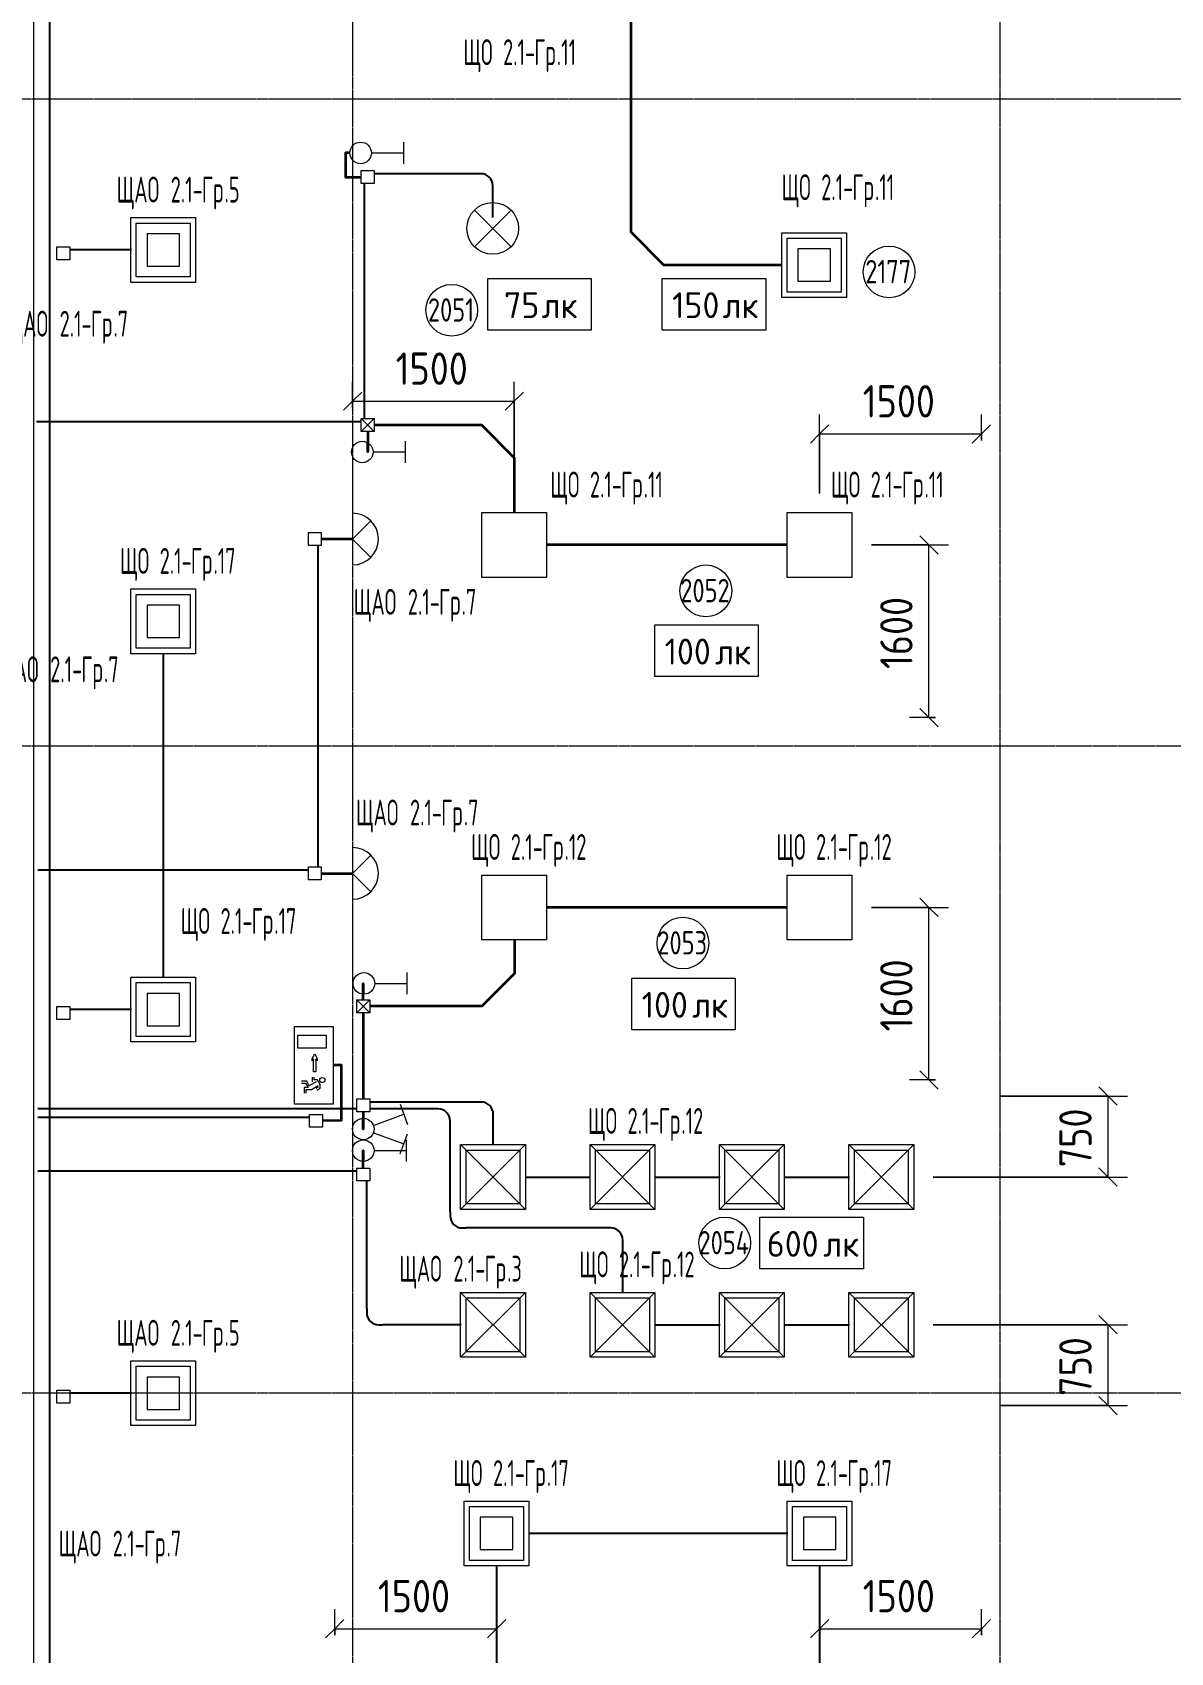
# Model space of a CAD drawing. Header units: millimetres. Extents: x -4730 to 98194, y -4296 to 93388.
# Drawn here: x 6533 to 17084, y 64096 to 79117 of the extents above; entities that cross this region are included whole.
import ezdxf

# ---------------------------------------------------------------- set-up
doc = ezdxf.new("R2010")
doc.units = ezdxf.units.MM
doc.linetypes.add('Линия сетки', pattern=[22.225, 12.7, -3.175, 3.175, -3.175])
for name, color, linetype, lineweight, true_color in [('Кабельные лотки', 5, 'Continuous', 25, 0x0000ff), ('Короба', 7, 'Continuous', 25, 0x008000), ('Соединительные детали коробов', 7, 'Continuous', 25, 0x008000), ('Типовые аннотации', 5, 'Continuous', 18, 0x0000ff)]:
    doc.layers.add(name, color=color, linetype=linetype, lineweight=lineweight, true_color=true_color)
for name, color, linetype, lineweight in [('Марки помещений', 7, 'Continuous', 9), ('Марки силовых электроприборов', 7, 'Continuous', 9), ('Осевая линия', 7, 'Continuous', 18), ('Оси', 7, 'Continuous', 9), ('Провода', 7, 'Continuous', 35), ('Размеры', 7, 'Continuous', 9), ('Размеры-120', 7, 'Continuous', 9)]:
    doc.layers.add(name, color=color, linetype=linetype, lineweight=lineweight)
doc.styles.add('GOST Common', font='GOST_Common.ttf', dxfattribs={"width": 0.6, "height": 240})
doc.styles.add('GOST Common_2', font='GOST_Common.ttf', dxfattribs={"height": 240})
doc.styles.add('GOST Common_3', font='GOST_Common.ttf', dxfattribs={"width": 0.9, "height": 300})
doc.styles.add('GOST Common_4', font='GOST_Common.ttf', dxfattribs={"width": 0.8, "height": 216})
doc.dimstyles.new('ADSK_Проверочный', dxfattribs={"dimscale": 304.8, "dimtxt": 301.714499, "dimasz": 0.556693, "dimexe": 0.590551, "dimexo": 0.590551, "dimgap": 0.19685, "dimtad": 1, "dimdec": 3, "dimrnd": 0.001, "dimdsep": 46, "dimtxsty": 'GOST Common_3', "dimblk1": 'OBLIQUE', "dimblk2": 'OBLIQUE', "dimsah": 1, "dimcen": 0.09, "dimazin": 0, "dimtfac": 1, "dimtdec": 4, "dimtix": 1, "dimtmove": 0, "dimatfit": 3, "dimfxl": 1, "dimtvp": 1, "dimtolj": 1, "dimtzin": 0, "dimarcsym": 2})

# ---------------------------------------------------------------- blocks, each defined once
blk = doc.blocks.new('M_Короб_ отвод - Плоский торец - ПВХ - Стандартная-2386742-2-й этаж')
at = {"layer": 'Соединительные детали коробов'}
for p, q in [((0, 111.95), (0, 150.05)), ((-150.05, 0), (-111.95, 0))]:
    blk.add_line(p, q, dxfattribs=at)
blk.add_arc((-111.95, 111.95), 111.95, 270, 0, dxfattribs=at)
blk = doc.blocks.new('DIMBLOCK70-2-й этаж')
at = {"layer": 'Размеры-120'}
for p, q in [((9500, 75638), (9500, 75878)), ((11000, 74843), (11000, 75878)), ((9500, 75698), (9585, 75783)), ((11000, 75698), (11085, 75783)), ((9500, 75698), (9415, 75614)), ((9500, 75698), (11000, 75698)), ((9500, 75698), (9500, 75638)), ((11000, 75698), (10915, 75614)), ((11000, 75698), (11000, 74843))]:
    blk.add_line(p, q, dxfattribs=at)
at = {"layer": 'Размеры-120', "color": 0, "insert": (9900, 76150), "char_height": 300, "width": 840.71, "attachment_point": 1, "line_spacing_factor": 1.022761, "style": 'GOST Common_3'}
blk.add_mtext('1500', dxfattribs=at)
blk = doc.blocks.new('_Oblique')
at = {"color": 0, "linetype": 'ByBlock', "lineweight": -2}
blk.add_line((-0.5, -0.5), (0.5, 0.5), dxfattribs=at)
blk = doc.blocks.new('DIMBLOCK71-2-й этаж')
at = {"layer": 'Размеры-120'}
for p, q in [((13830, 74843), (13830, 75575)), ((15330, 75335), (15330, 75575)), ((13830, 75395), (13915, 75480)), ((15330, 75395), (15415, 75480)), ((13830, 75395), (13745, 75310)), ((13830, 75395), (15330, 75395)), ((13830, 75395), (13830, 74843)), ((15330, 75395), (15245, 75310)), ((15330, 75395), (15330, 75335))]:
    blk.add_line(p, q, dxfattribs=at)
at = {"layer": 'Размеры-120', "color": 0, "insert": (14230, 75847), "char_height": 300, "width": 840.71, "attachment_point": 1, "line_spacing_factor": 1.022761, "style": 'GOST Common_3'}
blk.add_mtext('1500', dxfattribs=at)
blk = doc.blocks.new('DIMBLOCK72-2-й этаж')
at = {"layer": 'Размеры-120'}
for p, q in [((14310, 74365), (15024, 74365)), ((14844, 74365), (14310, 74365)), ((14844, 74365), (14759, 74450)), ((14844, 72765), (14844, 74365)), ((14844, 74365), (14928, 74280)), ((14904, 72765), (14664, 72765)), ((14844, 72765), (14759, 72850)), ((14844, 72765), (14928, 72680)), ((14844, 72765), (14904, 72765))]:
    blk.add_line(p, q, dxfattribs=at)
at = {"layer": 'Размеры-120', "color": 0, "insert": (14392, 73215), "char_height": 300, "width": 840.71, "attachment_point": 1, "rotation": 90, "line_spacing_factor": 1.022761, "style": 'GOST Common_3'}
blk.add_mtext('1600', dxfattribs=at)
blk = doc.blocks.new('DIMBLOCK73-2-й этаж')
at = {"layer": 'Размеры-120'}
for p, q in [((14844, 71005), (14759, 71090)), ((14310, 71005), (15024, 71005)), ((14844, 71005), (14310, 71005)), ((14844, 69405), (14844, 71005)), ((14844, 71005), (14928, 70920)), ((14904, 69405), (14664, 69405)), ((14844, 69405), (14759, 69490)), ((14844, 69405), (14928, 69320)), ((14844, 69405), (14904, 69405))]:
    blk.add_line(p, q, dxfattribs=at)
at = {"layer": 'Размеры-120', "color": 0, "insert": (14392, 69855), "char_height": 300, "width": 840.71, "attachment_point": 1, "rotation": 90, "line_spacing_factor": 1.022761, "style": 'GOST Common_3'}
blk.add_mtext('1600', dxfattribs=at)
blk = doc.blocks.new('DIMBLOCK74-2-й этаж')
at = {"layer": 'Размеры-120'}
for p, q in [((15510, 69255), (16684, 69255)), ((16504, 69255), (15510, 69255)), ((16504, 69255), (16419, 69340)), ((16504, 68505), (16504, 69255)), ((16504, 69255), (16589, 69170)), ((14882, 68505), (16684, 68505)), ((16504, 68505), (14882, 68505)), ((16504, 68505), (16419, 68590)), ((16504, 68505), (16589, 68420))]:
    blk.add_line(p, q, dxfattribs=at)
at = {"layer": 'Размеры-120', "color": 0, "insert": (16052, 68596), "char_height": 300, "width": 681.16, "attachment_point": 1, "rotation": 90, "line_spacing_factor": 1.022761, "style": 'GOST Common_3'}
blk.add_mtext('750', dxfattribs=at)
blk = doc.blocks.new('DIMBLOCK75-2-й этаж')
at = {"layer": 'Размеры-120'}
for p, q in [((16504, 67135), (16419, 67220)), ((14882, 67135), (16684, 67135)), ((16504, 67135), (14882, 67135)), ((16504, 66385), (16504, 67135)), ((16504, 67135), (16589, 67050)), ((16504, 66385), (16419, 66470)), ((15510, 66385), (16684, 66385)), ((16504, 66385), (15510, 66385)), ((16504, 66385), (16589, 66300))]:
    blk.add_line(p, q, dxfattribs=at)
at = {"layer": 'Размеры-120', "color": 0, "insert": (16052, 66476), "char_height": 300, "width": 681.16, "attachment_point": 1, "rotation": 90, "line_spacing_factor": 1.022761, "style": 'GOST Common_3'}
blk.add_mtext('750', dxfattribs=at)
blk = doc.blocks.new('DIMBLOCK76-2-й этаж')
at = {"layer": 'Размеры-120'}
for p, q in [((13830, 64722), (13830, 64137)), ((13830, 64317), (13830, 64722)), ((15330, 64257), (15330, 64497)), ((13830, 64317), (13745, 64232)), ((13830, 64317), (13915, 64402)), ((13830, 64317), (15330, 64317)), ((15330, 64317), (15245, 64232)), ((15330, 64317), (15415, 64402)), ((15330, 64317), (15330, 64257))]:
    blk.add_line(p, q, dxfattribs=at)
at = {"layer": 'Размеры-120', "color": 0, "insert": (14230, 64769), "char_height": 300, "width": 840.71, "attachment_point": 1, "line_spacing_factor": 1.022761, "style": 'GOST Common_3'}
blk.add_mtext('1500', dxfattribs=at)
blk = doc.blocks.new('DIMBLOCK77-2-й этаж')
at = {"layer": 'Размеры-120'}
for p, q in [((10835, 64722), (10835, 64137)), ((10835, 64317), (10835, 64722)), ((9335, 64257), (9335, 64497)), ((9335, 64317), (9250, 64232)), ((9335, 64317), (9420, 64402)), ((9335, 64317), (10835, 64317)), ((9335, 64317), (9335, 64257)), ((10835, 64317), (10750, 64232)), ((10835, 64317), (10920, 64402))]:
    blk.add_line(p, q, dxfattribs=at)
at = {"layer": 'Размеры-120', "color": 0, "insert": (9735, 64769), "char_height": 300, "width": 840.71, "attachment_point": 1, "line_spacing_factor": 1.022761, "style": 'GOST Common_3'}
blk.add_mtext('1500', dxfattribs=at)
blk = doc.blocks.new('ADSK_Марка_Помещение_1_ГОСТ21-501-2011 - Номер-85995-2-й этаж')
at = {"layer": 'Марки помещений'}
blk.add_circle((0, 0), 2, dxfattribs=at)
blk = doc.blocks.new('Морка помещения_освещённость_ - Морка помещения_освещённость_-1484368-2-й этаж')
at = {"layer": 'Марки помещений', "color": 190, "true_color": 0x8000ff}
for p, q in [((-4, 0), (-4, 4)), ((-4, 4), (4, 4)), ((4, 4), (4, 0)), ((4, 0), (-4, 0))]:
    blk.add_line(p, q, dxfattribs=at)

msp = doc.modelspace()

# ---------------------------------------------------------------- linework, layer by layer
at = {"layer": 'Кабельные лотки'}
msp.add_line((6695.0021, 43998.1437), (6695.0021, 89143.1437), dxfattribs=at)
at = {"layer": 'Короба'}
for p, q in [((9609.2727, 77716.1792), (9609.2727, 75536.1792)), ((10649.95, 77807.6792), (9700.7727, 77807.6792)), ((10800, 77400), (10800, 77657.6292)), ((7449.764, 77100), (6880.2423, 77100)), ((9580.7727, 75507.6792), (6570.5355, 75507.6792)), ((9182.0355, 71380), (9182.0355, 74360)), ((7747.264, 70354.5899), (7747.264, 73359.5899)), ((9090.5355, 71351.5), (6582.5758, 71351.5)), ((7449.764, 70057.0899), (6880.2423, 70057.0899)), ((9540, 69137.0108), (6582.5758, 69137.0108)), ((10654.8272, 69200.0108), (9660, 69200.0108)), ((10254.8272, 69137.0108), (9660, 69137.0108)), ((9102.5758, 69057.4187), (6582.5758, 69057.4187)), ((10404.8772, 68182.55), (10404.8772, 68986.9608)), ((10804.8772, 68802.5), (10804.8772, 69049.9608)), ((9540, 68560.0108), (6582.5758, 68560.0108)), ((11102.3772, 68505), (11707.3772, 68505)), ((12302.3772, 68505), (12907.3772, 68505)), ((13502.3772, 68505), (14107.3772, 68505)), ((9631.5, 67285.05), (9631.5, 68468.5108)), ((11854.8272, 68032.5), (10554.9272, 68032.5)), ((12004.8772, 67432.5), (12004.8772, 67882.45)), ((10507.3772, 67135), (9781.55, 67135)), ((12302.3772, 67135), (12907.3772, 67135)), ((13502.3772, 67135), (14107.3772, 67135)), ((7449.764, 66500), (6880.2423, 66500)), ((13534.764, 65200), (11134.764, 65200)), ((10837.264, 63908.9486), (10837.264, 64902.5)), ((13832.264, 63908.9486), (13832.264, 64902.5))]:
    msp.add_line(p, q, dxfattribs=at)
at = {"layer": 'Осевая линия'}
msp.add_line((6545.0021, 43998.1437), (6545.0021, 89143.1437), dxfattribs=at)
at = {"layer": 'Оси', "linetype": 'Линия сетки'}
for p, q in [((9500, 93388.3703), (9500, -3096.3487)), ((15500, 93388.3703), (15500, -3096.3487)), ((98194.2682, 78500), (-3530.0173, 78500)), ((98194.2682, 72500), (-3530.0173, 72500)), ((98194.2682, 66500), (-3530.0173, 66500))]:
    msp.add_line(p, q, dxfattribs=at)
at = {"layer": 'Провода'}
for p, q in [((9500, 74420.0005), (9210.5355, 74420)), ((13530, 74365), (11300, 74365)), ((9210.5355, 71320), (9500, 71320.0005)), ((13530, 71005), (11300, 71005)), ((9599.9997, 70028.5108), (9599.9997, 69228.5108))]:
    msp.add_line(p, q, dxfattribs=at)
at = {"layer": 'Провода', "flags": 128}
for points in [[(13480, 76960), (12387.064, 76960), (12082.264, 77264.8), (12082.264, 80888.4782), (11751.058, 80886.711)], [(9475.6433, 78000), (9435, 78000), (9435, 77776.1813), (9580.7727, 77776.1798)], [(9640.7715, 75416.1792), (9640.7679, 75227.3775), (9640.7679, 75313.908)], [(11000.6112, 74665), (11001.643, 75171.3819), (10697.464, 75476.1808), (9700.7727, 75476.1793)], [(11000.7411, 70705), (11001.511, 70393.3119), (10697.464, 70088.5124), (9660, 70088.5108)], [(9599.9986, 70148.5108), (9599.9952, 70300), (9599.9952, 70200.1596)], [(9321.7452, 69544.2923), (9395, 69545.7438), (9395, 69029.6602), (9222.5758, 69026.8846)], [(9599.9987, 69108.5108), (9599.9952, 68949.6602), (9599.9952, 69049.6596)], [(9599.9987, 68588.5108), (9599.9952, 68749.6602), (9599.9952, 68649.6608)]]:
    msp.add_lwpolyline(points, dxfattribs=at)
at = {"layer": 'Типовые аннотации'}
for p, q in [((9675.6433, 78000), (9975.6433, 78000)), ((9975.6433, 77900), (9975.6433, 78100)), ((10800, 77300), (10630.2944, 77469.7056)), ((10800, 77300), (10969.7056, 77469.7056)), ((10800, 77300), (10630.2944, 77130.2944)), ((10800, 77300), (10969.7056, 77130.2944)), ((13480, 77260), (14080, 77260)), ((13480, 76660), (13480, 77260)), ((14080, 77260), (14080, 76660)), ((13530, 77210), (14030, 77210)), ((13530, 76710), (13530, 77210)), ((13630, 77110), (13630, 76810)), ((13930, 77110), (13630, 77110)), ((13930, 76810), (13930, 77110)), ((14030, 77210), (14030, 76710)), ((13630, 76810), (13930, 76810)), ((14080, 76660), (13480, 76660)), ((14030, 76710), (13530, 76710)), ((9990.6433, 75127.3775), (9990.6433, 75327.3775)), ((9690.6433, 75227.3775), (9990.6433, 75227.3775)), ((10700, 74665), (11300, 74665)), ((10700, 74065), (10700, 74665)), ((11300, 74665), (11300, 74065)), ((13530, 74665), (14130, 74665)), ((13530, 74065), (13530, 74665)), ((14130, 74665), (14130, 74065)), ((11300, 74065), (10700, 74065)), ((14130, 74065), (13530, 74065)), ((7445, 73957.0899), (8045, 73957.0899)), ((7445, 73357.0899), (7445, 73957.0899)), ((8045, 73957.0899), (8045, 73357.0899)), ((7495, 73907.0899), (7995, 73907.0899)), ((7495, 73407.0899), (7495, 73907.0899)), ((7595, 73807.0899), (7595, 73507.0899)), ((7895, 73807.0899), (7595, 73807.0899)), ((7895, 73507.0899), (7895, 73807.0899)), ((7995, 73907.0899), (7995, 73407.0899)), ((7595, 73507.0899), (7895, 73507.0899)), ((8045, 73357.0899), (7445, 73357.0899)), ((7995, 73407.0899), (7495, 73407.0899)), ((10700, 71305), (11300, 71305)), ((10700, 70705), (10700, 71305)), ((11300, 71305), (11300, 70705)), ((13530, 71305), (14130, 71305)), ((13530, 70705), (13530, 71305)), ((14130, 71305), (14130, 70705)), ((11300, 70705), (10700, 70705)), ((14130, 70705), (13530, 70705)), ((7445, 70357.0899), (8045, 70357.0899)), ((7445, 69757.0899), (7445, 70357.0899)), ((7495, 70307.0899), (7995, 70307.0899)), ((7495, 69807.0899), (7495, 70307.0899)), ((7995, 70307.0899), (7995, 69807.0899)), ((8045, 70357.0899), (8045, 69757.0899)), ((10005.6433, 70200), (10005.6433, 70400)), ((7595, 70207.0899), (7595, 69907.0899)), ((7895, 70207.0899), (7595, 70207.0899)), ((7895, 69907.0899), (7895, 70207.0899)), ((9705.6433, 70300), (10005.6433, 70300)), ((7595, 69907.0899), (7895, 69907.0899)), ((8045, 69757.0899), (7445, 69757.0899)), ((7995, 69807.0899), (7495, 69807.0899)), ((9941.3181, 69180.4375), (10009.7221, 68992.499)), ((9693.6123, 68983.8622), (9975.5201, 69086.4683)), ((9693.6123, 68915.4582), (9975.5201, 68812.8521)), ((9941.3181, 68718.8829), (10009.7221, 68906.8214)), ((10502.6132, 68805), (11102.6132, 68805)), ((10502.6132, 68205), (10502.6132, 68805)), ((10502.6132, 68805), (11102.6132, 68205)), ((10502.6132, 68205), (11102.6132, 68805)), ((11102.6132, 68805), (11102.6132, 68205)), ((11702.6132, 68805), (12302.6132, 68805)), ((11702.6132, 68205), (11702.6132, 68805)), ((11702.6132, 68805), (12302.6132, 68205)), ((11702.6132, 68205), (12302.6132, 68805)), ((12302.6132, 68805), (12302.6132, 68205)), ((12902.6132, 68805), (13502.6132, 68805)), ((12902.6132, 68205), (12902.6132, 68805)), ((12902.6132, 68805), (13502.6132, 68205)), ((12902.6132, 68205), (13502.6132, 68805)), ((13502.6132, 68805), (13502.6132, 68205)), ((14102.6132, 68805), (14702.6132, 68805)), ((14102.6132, 68205), (14102.6132, 68805)), ((14102.6132, 68805), (14702.6132, 68205)), ((14102.6132, 68205), (14702.6132, 68805)), ((14702.6132, 68805), (14702.6132, 68205)), ((10552.6132, 68755), (11052.6132, 68755)), ((10552.6132, 68255), (10552.6132, 68755)), ((11052.6132, 68755), (11052.6132, 68255)), ((11752.6132, 68755), (12252.6132, 68755)), ((11752.6132, 68255), (11752.6132, 68755)), ((12252.6132, 68755), (12252.6132, 68255)), ((12952.6132, 68755), (13452.6132, 68755)), ((12952.6132, 68255), (12952.6132, 68755)), ((13452.6132, 68755), (13452.6132, 68255)), ((14152.6132, 68755), (14652.6132, 68755)), ((14152.6132, 68255), (14152.6132, 68755)), ((14652.6132, 68755), (14652.6132, 68255)), ((11102.6132, 68205), (10502.6132, 68205)), ((11052.6132, 68255), (10552.6132, 68255)), ((12302.6132, 68205), (11702.6132, 68205)), ((12252.6132, 68255), (11752.6132, 68255)), ((13502.6132, 68205), (12902.6132, 68205)), ((13452.6132, 68255), (12952.6132, 68255)), ((14702.6132, 68205), (14102.6132, 68205)), ((14652.6132, 68255), (14152.6132, 68255)), ((11702.6132, 67435), (12302.6132, 67435)), ((11702.6132, 66835), (11702.6132, 67435)), ((11702.6132, 67435), (12302.6132, 66835)), ((11702.6132, 66835), (12302.6132, 67435)), ((11752.6132, 67385), (12252.6132, 67385)), ((11752.6132, 66885), (11752.6132, 67385)), ((12252.6132, 67385), (12252.6132, 66885)), ((12302.6132, 67435), (12302.6132, 66835)), ((12902.6132, 67435), (13502.6132, 67435)), ((12902.6132, 66835), (12902.6132, 67435)), ((12902.6132, 67435), (13502.6132, 66835)), ((12902.6132, 66835), (13502.6132, 67435)), ((12952.6132, 67385), (13452.6132, 67385)), ((12952.6132, 66885), (12952.6132, 67385)), ((13452.6132, 67385), (13452.6132, 66885)), ((13502.6132, 67435), (13502.6132, 66835)), ((14102.6132, 67435), (14702.6132, 67435)), ((14102.6132, 66835), (14102.6132, 67435)), ((14102.6132, 67435), (14702.6132, 66835)), ((14102.6132, 66835), (14702.6132, 67435)), ((14152.6132, 67385), (14652.6132, 67385)), ((14152.6132, 66885), (14152.6132, 67385)), ((14652.6132, 67385), (14652.6132, 66885)), ((14702.6132, 67435), (14702.6132, 66835)), ((12252.6132, 66885), (11752.6132, 66885)), ((13452.6132, 66885), (12952.6132, 66885)), ((14652.6132, 66885), (14152.6132, 66885)), ((12302.6132, 66835), (11702.6132, 66835)), ((13502.6132, 66835), (12902.6132, 66835)), ((14702.6132, 66835), (14102.6132, 66835)), ((10535, 65500), (11135, 65500)), ((10535, 64900), (10535, 65500)), ((11135, 65500), (11135, 64900)), ((13530, 65500), (14130, 65500)), ((13530, 64900), (13530, 65500)), ((14130, 65500), (14130, 64900)), ((10585, 65450), (11085, 65450)), ((10585, 64950), (10585, 65450)), ((10685, 65350), (10685, 65050)), ((10985, 65350), (10685, 65350)), ((10985, 65050), (10985, 65350)), ((11085, 65450), (11085, 64950)), ((13580, 65450), (14080, 65450)), ((13580, 64950), (13580, 65450)), ((13680, 65350), (13680, 65050)), ((13980, 65350), (13680, 65350)), ((13980, 65050), (13980, 65350)), ((14080, 65450), (14080, 64950)), ((10685, 65050), (10985, 65050)), ((13680, 65050), (13980, 65050)), ((11135, 64900), (10535, 64900)), ((11085, 64950), (10585, 64950)), ((14130, 64900), (13530, 64900)), ((14080, 64950), (13580, 64950))]:
    msp.add_line(p, q, dxfattribs=at)
at = {"layer": 'Типовые аннотации', "color": 7}
for p, q in [((9580.7727, 77836.1792), (9700.7727, 77836.1792)), ((9580.7727, 77716.1792), (9580.7727, 77836.1792)), ((9700.7727, 77836.1792), (9700.7727, 77716.1792)), ((9700.7727, 77716.1792), (9580.7727, 77716.1792)), ((9540, 70148.5108), (9660, 70148.5108)), ((9540, 70028.5108), (9540, 70148.5108)), ((9540, 70148.5108), (9660, 70028.5108)), ((9540, 70028.5108), (9660, 70148.5108)), ((9660, 70028.5108), (9540, 70028.5108)), ((9660, 70148.5108), (9660, 70028.5108)), ((9540, 68588.5108), (9660, 68588.5108)), ((9540, 68468.5108), (9540, 68588.5108)), ((9660, 68588.5108), (9660, 68468.5108)), ((9660, 68468.5108), (9540, 68468.5108))]:
    msp.add_line(p, q, dxfattribs=at)
at = {"layer": 'Типовые аннотации', "color": 1, "true_color": 0xff0000}
for p, q in [((7445, 77400), (8045, 77400)), ((7445, 76800), (7445, 77400)), ((8045, 77400), (8045, 76800)), ((7495, 77350), (7995, 77350)), ((7495, 76850), (7495, 77350)), ((7595, 77250), (7595, 76950)), ((7895, 77250), (7595, 77250)), ((7895, 76950), (7895, 77250)), ((7995, 77350), (7995, 76850)), ((6760.2423, 77128.5), (6880.2423, 77128.5)), ((6760.2423, 77008.5), (6760.2423, 77128.5)), ((6880.2423, 77128.5), (6880.2423, 77008.5)), ((6880.2423, 77008.5), (6760.2423, 77008.5)), ((7595, 76950), (7895, 76950)), ((8045, 76800), (7445, 76800)), ((7995, 76850), (7495, 76850)), ((9500, 74660), (9500, 74180)), ((9500, 74420), (9669.7056, 74589.7056)), ((9090.5355, 74480), (9210.5355, 74480)), ((9090.5355, 74360), (9090.5355, 74480)), ((9210.5355, 74360), (9090.5355, 74360)), ((9210.5355, 74480), (9210.5355, 74360)), ((9500, 74420), (9669.7056, 74250.2944)), ((9500, 71560), (9500, 71080)), ((9090.5355, 71380), (9210.5355, 71380)), ((9090.5355, 71260), (9090.5355, 71380)), ((9210.5355, 71380), (9210.5355, 71260)), ((9500, 71320), (9669.7056, 71489.7056)), ((9210.5355, 71260), (9090.5355, 71260)), ((9500, 71320), (9669.7056, 71150.2944)), ((9102.5758, 69085.9187), (9222.5758, 69085.9187)), ((9102.5758, 68965.9187), (9102.5758, 69085.9187)), ((9222.5758, 68965.9187), (9102.5758, 68965.9187)), ((9222.5758, 69085.9187), (9222.5758, 68965.9187)), ((9999.643, 68649.6602), (9999.643, 68849.6602)), ((9699.643, 68749.6602), (9999.643, 68749.6602)), ((10502.6132, 67435), (11102.6132, 67435)), ((10502.6132, 66835), (10502.6132, 67435)), ((10502.6132, 67435), (11102.6132, 66835)), ((10502.6132, 66835), (11102.6132, 67435)), ((10552.6132, 67385), (11052.6132, 67385)), ((10552.6132, 66885), (10552.6132, 67385)), ((11052.6132, 67385), (11052.6132, 66885)), ((11102.6132, 67435), (11102.6132, 66835)), ((11052.6132, 66885), (10552.6132, 66885)), ((7445, 66800), (8045, 66800)), ((7445, 66200), (7445, 66800)), ((7495, 66750), (7995, 66750)), ((7495, 66250), (7495, 66750)), ((7995, 66750), (7995, 66250)), ((8045, 66800), (8045, 66200)), ((11102.6132, 66835), (10502.6132, 66835)), ((7595, 66650), (7595, 66350)), ((7895, 66650), (7595, 66650)), ((7895, 66350), (7895, 66650)), ((6760.2423, 66528.5), (6880.2423, 66528.5)), ((6760.2423, 66408.5), (6760.2423, 66528.5)), ((6880.2423, 66408.5), (6760.2423, 66408.5)), ((6880.2423, 66528.5), (6880.2423, 66408.5)), ((7995, 66250), (7495, 66250)), ((7595, 66350), (7895, 66350)), ((8045, 66200), (7445, 66200))]:
    msp.add_line(p, q, dxfattribs=at)
at = {"layer": 'Типовые аннотации', "color": 16, "true_color": 0x800000}
for p, q in [((9580.7727, 75536.1792), (9700.7727, 75536.1792)), ((9580.7727, 75416.1792), (9580.7727, 75536.1792)), ((9580.7727, 75536.1792), (9700.7727, 75416.1792)), ((9580.7727, 75416.1792), (9700.7727, 75536.1792)), ((9700.7727, 75416.1792), (9580.7727, 75416.1792)), ((9700.7727, 75536.1792), (9700.7727, 75416.1792)), ((6760.2423, 70085.5899), (6880.2423, 70085.5899)), ((6760.2423, 69965.5899), (6760.2423, 70085.5899)), ((6880.2423, 70085.5899), (6880.2423, 69965.5899)), ((6880.2423, 69965.5899), (6760.2423, 69965.5899)), ((9540, 69228.5108), (9660, 69228.5108)), ((9540, 69108.5108), (9540, 69228.5108)), ((9660, 69108.5108), (9540, 69108.5108)), ((9660, 69228.5108), (9660, 69108.5108))]:
    msp.add_line(p, q, dxfattribs=at)
at = {"layer": 'Типовые аннотации', "color": 96, "true_color": 0x008000}
for p, q in [((8961.7452, 69900.7258), (9321.7452, 69900.7258)), ((8961.7452, 69180.7258), (8961.7452, 69900.7258)), ((9321.7452, 69900.7258), (9321.7452, 69180.7258)), ((8993.1554, 69699.7334), (8993.1554, 69819.7334)), ((8993.1554, 69819.7334), (9257.1554, 69819.7334)), ((9257.1554, 69819.7334), (9257.1554, 69699.7334)), ((9257.1554, 69699.7334), (8993.1554, 69699.7334)), ((9125.3592, 69604.8469), (9149.3592, 69646.4161)), ((9125.3592, 69580.8469), (9125.3592, 69604.8469)), ((9137.3592, 69601.6315), (9125.3592, 69580.8469)), ((9137.3592, 69481.6315), (9137.3592, 69601.6315)), ((9149.3592, 69646.4161), (9173.3592, 69604.8469)), ((9173.3592, 69580.8469), (9161.3592, 69601.6315)), ((9161.3592, 69601.6315), (9161.3592, 69481.6315)), ((9173.3592, 69604.8469), (9173.3592, 69580.8469)), ((9127.5431, 69429.7903), (9127.5431, 69387.7903)), ((9161.3592, 69481.6315), (9137.3592, 69481.6315)), ((9145.5431, 69405.7903), (9145.5431, 69429.7903)), ((9175.5431, 69405.7903), (9145.5431, 69405.7903)), ((9199.5431, 69364.2211), (9175.5431, 69405.7903)), ((9075.5816, 69393.3595), (9027.5816, 69393.3595)), ((9027.5816, 69375.3595), (9065.1893, 69375.3595)), ((9088.0124, 69335.8288), (9053.1893, 69335.8288)), ((9053.1893, 69335.8288), (9053.1893, 69281.8288)), ((9065.1893, 69375.3595), (9088.0124, 69335.8288)), ((9071.1893, 69281.8288), (9071.1893, 69317.8288)), ((9071.1893, 69317.8288), (9119.1893, 69317.8288)), ((9099.5816, 69351.7903), (9075.5816, 69393.3595)), ((9161.9355, 69387.7903), (9099.5816, 69351.7903)), ((9119.1893, 69317.8288), (9181.5431, 69353.8288)), ((9181.5431, 69338.6134), (9159.3662, 69325.8095)), ((9168.3662, 69310.2211), (9199.5431, 69328.2211)), ((9199.5431, 69328.2211), (9199.5431, 69364.2211)), ((9321.7452, 69180.7258), (8961.7452, 69180.7258))]:
    msp.add_line(p, q, dxfattribs=at)
at = {"layer": 'Типовые аннотации'}
for centre, radius in [((9575.6433, 78000), 100), ((10800, 77300), 240), ((9590.6433, 75227.3775), 100), ((9605.6433, 70300), 100), ((9599.643, 68949.6602), 100)]:
    msp.add_circle(centre, radius, dxfattribs=at)
at = {"layer": 'Типовые аннотации', "color": 96, "true_color": 0x008000}
msp.add_circle((9220.0744, 69403.7876), 24, dxfattribs=at)
at = {"layer": 'Типовые аннотации', "color": 1, "true_color": 0xff0000}
msp.add_circle((9599.643, 68749.6602), 100, dxfattribs=at)
for centre in [(9500, 74420), (9500, 71320)]:
    msp.add_arc(centre, 240, 270, 90, dxfattribs=at)

# ---------------------------------------------------------------- block references
at = {"layer": 'Марки помещений', "xscale": 120, "yscale": 120, "zscale": 120}
for p in [(14474.7127, 76897.0832), (10420.1743, 76541.3368), (12775.6228, 73939.4688), (12562.9763, 70673.6294), (12951.1963, 67893.2696)]:
    msp.add_blockref('ADSK_Марка_Помещение_1_ГОСТ21-501-2011 - Номер-85995-2-й этаж', p, dxfattribs=at)
at = {"layer": 'Марки помещений', "color": 190, "true_color": 0x8000ff, "xscale": 120, "yscale": 120, "zscale": 120}
for p in [(11233.5834, 76356.5578), (12851.1573, 76356.5578), (12781.4649, 73144.8635), (12568.8183, 69869.6219), (13757.5576, 67653.2696)]:
    msp.add_blockref('Морка помещения_освещённость_ - Морка помещения_освещённость_-1484368-2-й этаж', p, dxfattribs=at)
at = {"layer": 'Соединительные детали коробов'}
for p, rotation in [((10800, 77807.6792), 90), ((10404.8772, 69137.0108), 90), ((10804.8772, 69200.0108), 90), ((10404.8772, 68032.5), 270), ((12004.8772, 68032.5), 90), ((9631.5, 67135), 270)]:
    msp.add_blockref('M_Короб_ отвод - Плоский торец - ПВХ - Стандартная-2386742-2-й этаж', p, dxfattribs=dict(at, rotation=rotation))

# ---------------------------------------------------------------- texts
at = {"layer": 'Марки помещений', "char_height": 216, "attachment_point": 1, "style": 'GOST Common_4'}
for s, insert, width in [('2177', (14253.5968, 77007.8704), 546.4302), ('2051', (10199.0583, 76652.124), 546.4302), ('2052', (12538.6669, 74050.256), 584.9112), ('2053', (12326.0204, 70784.4166), 584.9112), ('2054', (12707.5203, 68004.0568), 600.3036)]:
    msp.add_mtext(s, dxfattribs=dict(at, insert=insert, width=width))
at = {"layer": 'Марки помещений', "color": 190, "true_color": 0x8000ff, "char_height": 240, "attachment_point": 1, "style": 'GOST Common_2'}
for s, insert, width in [('75', (10905.0995, 76708.2698), 423.291), ('лк', (11254.3495, 76708.2698), 413.67075), ('150', (12463.2734, 76708.2698), 567.59475), ('лк', (12931.5859, 76708.2698), 413.67075), ('100', (12393.581, 73496.5754), 567.59475), ('лк', (12861.8935, 73496.5754), 413.67075), ('100', (12180.9345, 70221.3339), 567.59475), ('лк', (12649.247, 70221.3339), 413.67075), ('600', (13341.4737, 68004.9815), 634.9365), ('лк', (13865.3487, 68004.9815), 413.67075)]:
    msp.add_mtext(s, dxfattribs=dict(at, insert=insert, width=width))
at = {"layer": 'Марки силовых электроприборов', "char_height": 240, "attachment_point": 1, "style": 'GOST Common'}
for s, insert, width in [('ЩО', (10527.5522, 79053.9076), 340.55685), (' 2.1-', (10808.5397, 79053.9076), 455.99985), ('Гр', (11184.7772, 79053.9076), 253.9746), ('.11', (11394.3272, 79053.9076), 225.11385), ('ЩАО', (7313.0053, 77780.1824), 502.17705), (' 2.1-', (7727.3428, 77780.1824), 455.99985), ('Гр', (8103.5803, 77780.1824), 253.9746), ('.5', (8313.1303, 77780.1824), 178.93665), ('ЩО', (13476.8808, 77802.0239), 340.55685), (' 2.1-', (13757.8683, 77802.0239), 455.99985), ('Гр', (14134.1058, 77802.0239), 253.9746), ('.11', (14343.6558, 77802.0239), 225.11385), ('ЩАО', (6283.0149, 76536.3685), 502.17705), (' 2.1-', (6697.3524, 76536.3685), 455.99985), ('Гр', (7073.5899, 76536.3685), 253.9746), ('.7', (7283.1399, 76536.3685), 178.93665), ('ЩО', (11332.3832, 75045.1824), 340.55685), (' 2.1-', (11613.3707, 75045.1824), 455.99985), ('Гр', (11989.6082, 75045.1824), 253.9746), ('.11', (12199.1582, 75045.1824), 225.11385), ('ЩО', (13935.6846, 75045.1824), 340.55685), (' 2.1-', (14216.6721, 75045.1824), 455.99985), ('Гр', (14592.9096, 75045.1824), 253.9746), ('.11', (14802.4596, 75045.1824), 225.11385), ('ЩО', (7343.9653, 74337.2723), 340.55685), (' 2.1-', (7624.9528, 74337.2723), 455.99985), ('Гр', (8001.1903, 74337.2723), 253.9746), ('.17', (8210.7403, 74337.2723), 265.5189), ('ЩАО', (9511.0919, 73957.3722), 502.17705), (' 2.1-', (9925.4294, 73957.3722), 455.99985), ('Гр', (10301.6669, 73957.3722), 253.9746), ('.7', (10511.2169, 73957.3722), 178.93665), ('ЩАО', (6195.6053, 73332.4479), 502.17705), (' 2.1-', (6609.9428, 73332.4479), 455.99985), ('Гр', (6986.1803, 73332.4479), 253.9746), ('.7', (7195.7303, 73332.4479), 178.93665), ('ЩАО', (9531.2198, 72004.2276), 502.17705), (' 2.1-', (9945.5573, 72004.2276), 455.99985), ('Гр', (10321.7948, 72004.2276), 253.9746), ('.7', (10531.3448, 72004.2276), 178.93665), ('ЩО', (10598.9653, 71685.1824), 340.55685), (' 2.1-', (10879.9528, 71685.1824), 455.99985), ('Гр', (11256.1903, 71685.1824), 253.9746), ('.12', (11465.7403, 71685.1824), 265.5189), ('ЩО', (13428.9653, 71685.1824), 340.55685), (' 2.1-', (13709.9528, 71685.1824), 455.99985), ('Гр', (14086.1903, 71685.1824), 253.9746), ('.12', (14295.7403, 71685.1824), 265.5189), ('ЩО', (7907.6484, 70998.6875), 340.55685), (' 2.1-', (8188.6359, 70998.6875), 455.99985), ('Гр', (8564.8734, 70998.6875), 253.9746), ('.17', (8774.4234, 70998.6875), 265.5189), ('ЩО', (11681.5785, 69145.1824), 340.55685), (' 2.1-', (11962.566, 69145.1824), 455.99985), ('Гр', (12338.8035, 69145.1824), 253.9746), ('.12', (12548.3535, 69145.1824), 265.5189), ('ЩАО', (9933.1385, 67775.1824), 502.17705), (' 2.1-', (10347.476, 67775.1824), 455.99985), ('Гр', (10723.7135, 67775.1824), 253.9746), ('.3', (10933.2635, 67775.1824), 173.1645), ('ЩО', (11601.5785, 67815.1824), 340.55685), (' 2.1-', (11882.566, 67815.1824), 455.99985), ('Гр', (12258.8035, 67815.1824), 253.9746), ('.12', (12468.3535, 67815.1824), 265.5189), ('ЩАО', (7313.0053, 67180.1824), 502.17705), (' 2.1-', (7727.3428, 67180.1824), 455.99985), ('Гр', (8103.5803, 67180.1824), 253.9746), ('.5', (8313.1303, 67180.1824), 178.93665), ('ЩО', (10433.9653, 65880.1824), 340.55685), (' 2.1-', (10714.9528, 65880.1824), 455.99985), ('Гр', (11091.1903, 65880.1824), 253.9746), ('.17', (11300.7403, 65880.1824), 265.5189), ('ЩО', (13428.9653, 65880.1824), 340.55685), (' 2.1-', (13709.9528, 65880.1824), 455.99985), ('Гр', (14086.1903, 65880.1824), 253.9746), ('.17', (14295.7403, 65880.1824), 265.5189), ('ЩАО', (6775.6245, 65226.534), 502.17705), (' 2.1-', (7189.962, 65226.534), 455.99985), ('Гр', (7566.1995, 65226.534), 253.9746), ('.7', (7775.7495, 65226.534), 178.93665)]:
    msp.add_mtext(s, dxfattribs=dict(at, insert=insert, width=width))

# ---------------------------------------------------------------- dimensions: what is measured, and where the dimension line sits
at = {"layer": 'Размеры'}
for base, p1, p2, override, picture, middle in [((11000, 75698.386), (9500, 75818.3678), (11000, 74662.5), {"dimpost": '<>', "dimfxl": 1893.681721}, 'DIMBLOCK70-2-й этаж', (10250, 75908.386)), ((15330, 75394.7004), (13830, 74662.5), (15330, 75514.6822), {"dimpost": '<>', "dimfxl": 1725.170879}, 'DIMBLOCK71-2-й этаж', (14580, 75604.7004)), ((10835, 64317.3297), (9335, 64437.3116), (10835, 64902.5), {"dimpost": '<>', "dimfxl": 1570.47771}, 'DIMBLOCK77-2-й этаж', (10085, 64527.3297)), ((15330, 64317.3297), (13830, 64902.5), (15330, 64437.3116), {"dimpost": '<>', "dimfxl": 1570.47771}, 'DIMBLOCK76-2-й этаж', (14580, 64527.3297))]:
    dim = msp.add_linear_dim(base=base, p1=p1, p2=p2, dimstyle='ADSK_Проверочный', override=override, dxfattribs=at)
    dim.commit()
    dim.dimension.update_dxf_attribs({"geometry": picture, "text_midpoint": middle})
for base, p1, p2, override, picture, middle in [((14843.5732, 74365), (14723.5913, 72765), (14129.764, 74365), {"dimpost": '<>', "dimfxl": 1706.643155}, 'DIMBLOCK72-2-й этаж', (14633.5732, 73565)), ((14843.5732, 71005), (14723.5913, 69405), (14129.764, 71005), {"dimpost": '<>', "dimfxl": 1706.643155}, 'DIMBLOCK73-2-й этаж', (14633.5732, 70205)), ((16503.714, 69255), (14702.3772, 68505), (15330, 69255), {"dimpost": '<>', "dimfxl": 977.96239}, 'DIMBLOCK74-2-й этаж', (16293.714, 68880)), ((16503.714, 67135), (15330, 66385), (14702.3772, 67135), {"dimpost": '<>', "dimfxl": 977.96239}, 'DIMBLOCK75-2-й этаж', (16293.714, 66760))]:
    dim = msp.add_linear_dim(base=base, p1=p1, p2=p2, angle=90, dimstyle='ADSK_Проверочный', override=override, dxfattribs=at)
    dim.commit()
    dim.dimension.update_dxf_attribs({"geometry": picture, "text_midpoint": middle})

doc.saveas('drawing.dxf')
